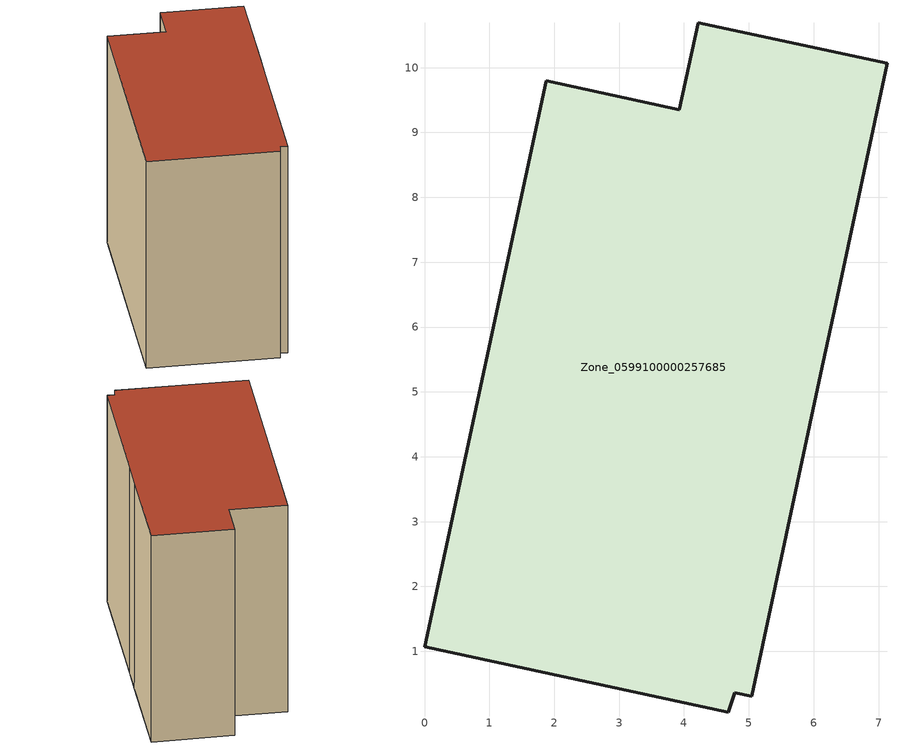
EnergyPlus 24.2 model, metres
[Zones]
Zone_0599100000257685
 floor ground (C_G): 6.11,5.29 5.05,0.3 4.79,0.36 4.68,0.06 0,1.07 1.88,9.8 3.93,9.35 4.22,10.69 7.13,10.07 6.34,6.36 z0
 wall outside (C_F): 3.93,9.35 1.88,9.8 0,1.07 4.68,0.06 4.79,0.36 5.05,0.3 6.11,5.29 6.34,6.36 7.13,10.07 4.22,10.69 3.93,9.35 z0:8.39
 roof outside (C_R): 5.05,0.3 6.11,5.29 6.34,6.36 7.13,10.07 4.22,10.69 3.93,9.35 1.88,9.8 0,1.07 4.68,0.06 4.79,0.36 z8.39
[BUILDING]
Pand.0599100000257685: North Axis=0; Terrain=City; Loads Convergence Tolerance Value=0.04; Temperature Convergence Tolerance Value=0.4; Solar Distribution=FullExterior; Maximum Number of Warmup Days=25; Minimum Number of Warmup Days=1
[Site:Location]
Rotterdam.The.Hague.AP_ZH_NLD Design_Conditions: Latitude=51.96; Longitude=4.45; Time Zone=1; Elevation=-4.5
[SITE:GROUNDTEMPERATURE:BUILDINGSURFACE]
18, 18, 18, 18, 18, 18, 18, 18, 18, 18, 18, 18
[MATERIAL] Thermal Absorptance=0.9; Solar Absorptance=0.7; Visible Absorptance=0.7
Name | Roughness | Thickness | Conductivity | Density | Specific Heat
G.TC.1975-1991 | MediumSmooth | 0.15 | 0.288461 | 540 | 1210
F.TC.1975-1991 | Rough | 0.3 | 0.230769 | 1920 | 840
R.TC.1975-1991 | MediumRough | 0.2 | 0.153846 | 1500 | 1000
[CONSTRUCTION]
C_G: G.TC.1975-1991
C_F: F.TC.1975-1991
C_R: R.TC.1975-1991
[ZONE]
Zone_0599100000257685: Type=1; Multiplier=1; Ceiling Height=Autocalculate; Volume=Autocalculate; Floor Area=autocalculate; Part of Total Floor Area=Yes
[ZONEINFILTRATION:DESIGNFLOWRATE]
Infil_Zone_0599100000257685: Zone or ZoneList or Space or SpaceList=Zone_0599100000257685; Schedule=AlwaysOn; Design Flow Rate Calculation Method=Flow/Area; Flow Rate per Floor Area=0.003; Constant Term Coefficient=1; Temperature Term Coefficient=0; Velocity Term Coefficient=0; Velocity Squared Term Coefficient=0
[HVACTEMPLATE:ZONE:IDEALLOADSAIRSYSTEM]
Zone_0599100000257685: Maximum Heating Supply Air Temperature=50; Minimum Cooling Supply Air Temperature=13; Maximum Heating Supply Air Humidity Ratio=0.0156; Minimum Cooling Supply Air Humidity Ratio=0.0077; Heating Limit=NoLimit; Cooling Limit=NoLimit; Dehumidification Control Type=ConstantSensibleHeatRatio; Cooling Sensible Heat Ratio=0.7; Dehumidification Setpoint=60; Humidification Control Type=None; Humidification Setpoint=30; Outdoor Air Method=None; Outdoor Air Flow Rate per Person=0.00944; Outdoor Air Flow Rate per Zone Floor Area=0; Outdoor Air Flow Rate per Zone=0; Demand Controlled Ventilation Type=None; Outdoor Air Economizer Type=NoEconomizer; Heat Recovery Type=None; Sensible Heat Recovery Effectiveness=0.7; Latent Heat Recovery Effectiveness=0.65
[ZONECONTROL:THERMOSTAT]
ThermostatControl_Zone_0599100000257685: Zone or ZoneList=Zone_0599100000257685; Control Type Schedule=DualSetpointControlType; Control 1=Thermostat_Zone_0599100000257685; Temperature Difference Between Cutout And Setpoint=0
[THERMOSTATSETPOINT:DUALSETPOINT]
Thermostat_Zone_0599100000257685: Heating Setpoint Temperature Schedule=HeatingSetpoint_Zone_0599100000257685; Cooling Setpoint Temperature Schedule=CoolingSetpoint_Zone_0599100000257685
[SCHEDULE:COMPACT]
HeatingSetpoint_Zone_0599100000257685: Through: 12/31, For: AllDays, Until: 24:00, 21
CoolingSetpoint_Zone_0599100000257685: Through: 12/31, For: AllDays, Until: 24:00, 24
DualSetpointControlType: Through: 12/31, For: AllDays, Until: 24:00, 4
AlwaysOn: Through: 12/31, For: AllDays, Until: 24:00, 1
